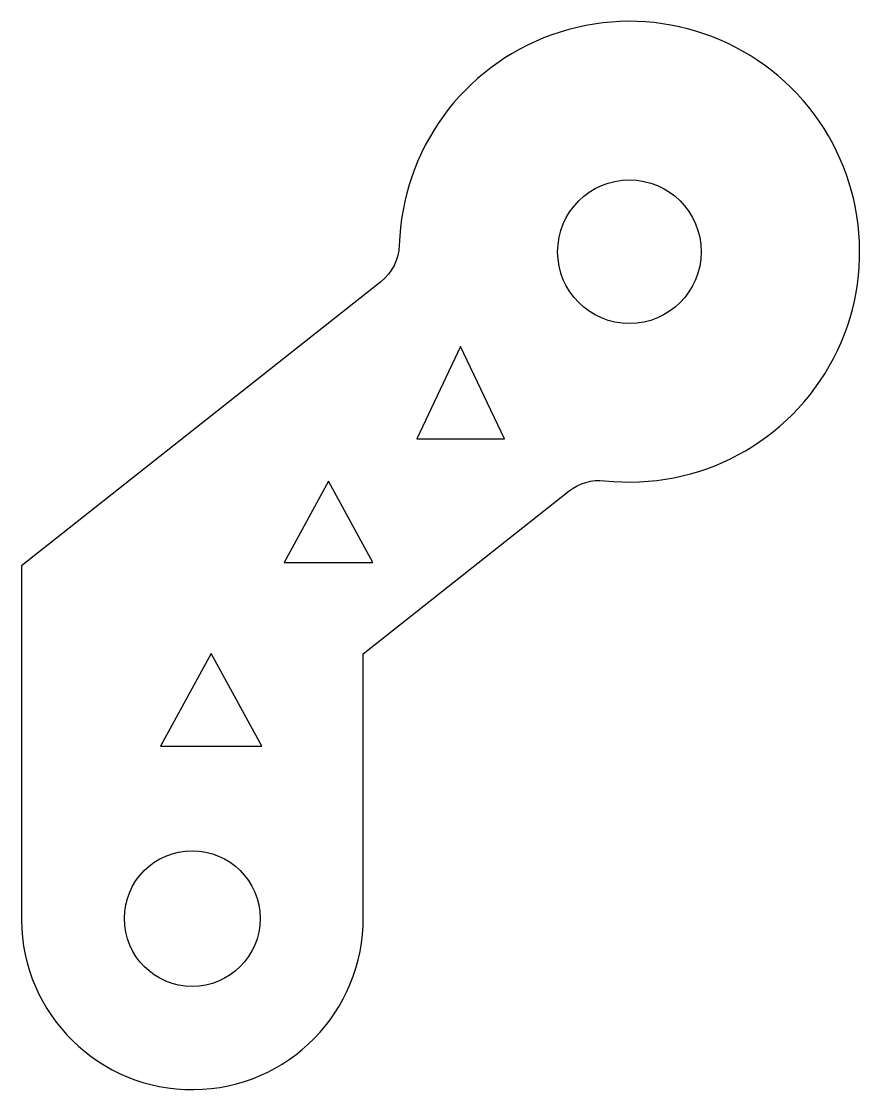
# Model space of a CAD drawing. Header units: millimetres. Extents: x -295 to -122, y -87 to 133.
import ezdxf

# ---------------------------------------------------------------- set-up
doc = ezdxf.new("R2010")
doc.units = ezdxf.units.MM
for name, color, linetype in [('Hole', 6, 'Continuous'), ('InnerContour', 2, 'Continuous'), ('OuterContour', 3, 'Continuous')]:
    doc.layers.add(name, color=color, linetype=linetype)

msp = doc.modelspace()

# ---------------------------------------------------------------- linework, layer by layer
at = {"layer": 'Hole', "linetype": 'CONTINUOUS'}
for centre, radius in [((-169.78, 85.85), 14.81), ((-259.99, -51.65), 14)]:
    msp.add_circle(centre, radius, dxfattribs=at)
at = {"layer": 'InnerContour', "linetype": 'CONTINUOUS'}
for points in [[(-213.67, 47.3), (-195.58, 47.3), (-204.63, 66.32)], [(-241.03, 21.8), (-222.71, 21.8), (-231.87, 38.53)], [(-266.52, -16.07), (-245.62, -16.07), (-256.07, 3.02)]]:
    msp.add_lwpolyline(points, close=True, dxfattribs=at)
at = {"layer": 'OuterContour', "linetype": 'CONTINUOUS'}
msp.add_lwpolyline([(-295.25, -51.96, 0.999997), (-224.72, -51.35), (-224.72, 2.95), (-182.19, 36.54, -0.196668), (-174.91, 38.63, 2.55648), (-217.26, 87.23, -0.221881), (-221.05, 79.67), (-295.25, 21.07)], format="xyb", close=True, dxfattribs=at)

doc.saveas('drawing.dxf')
